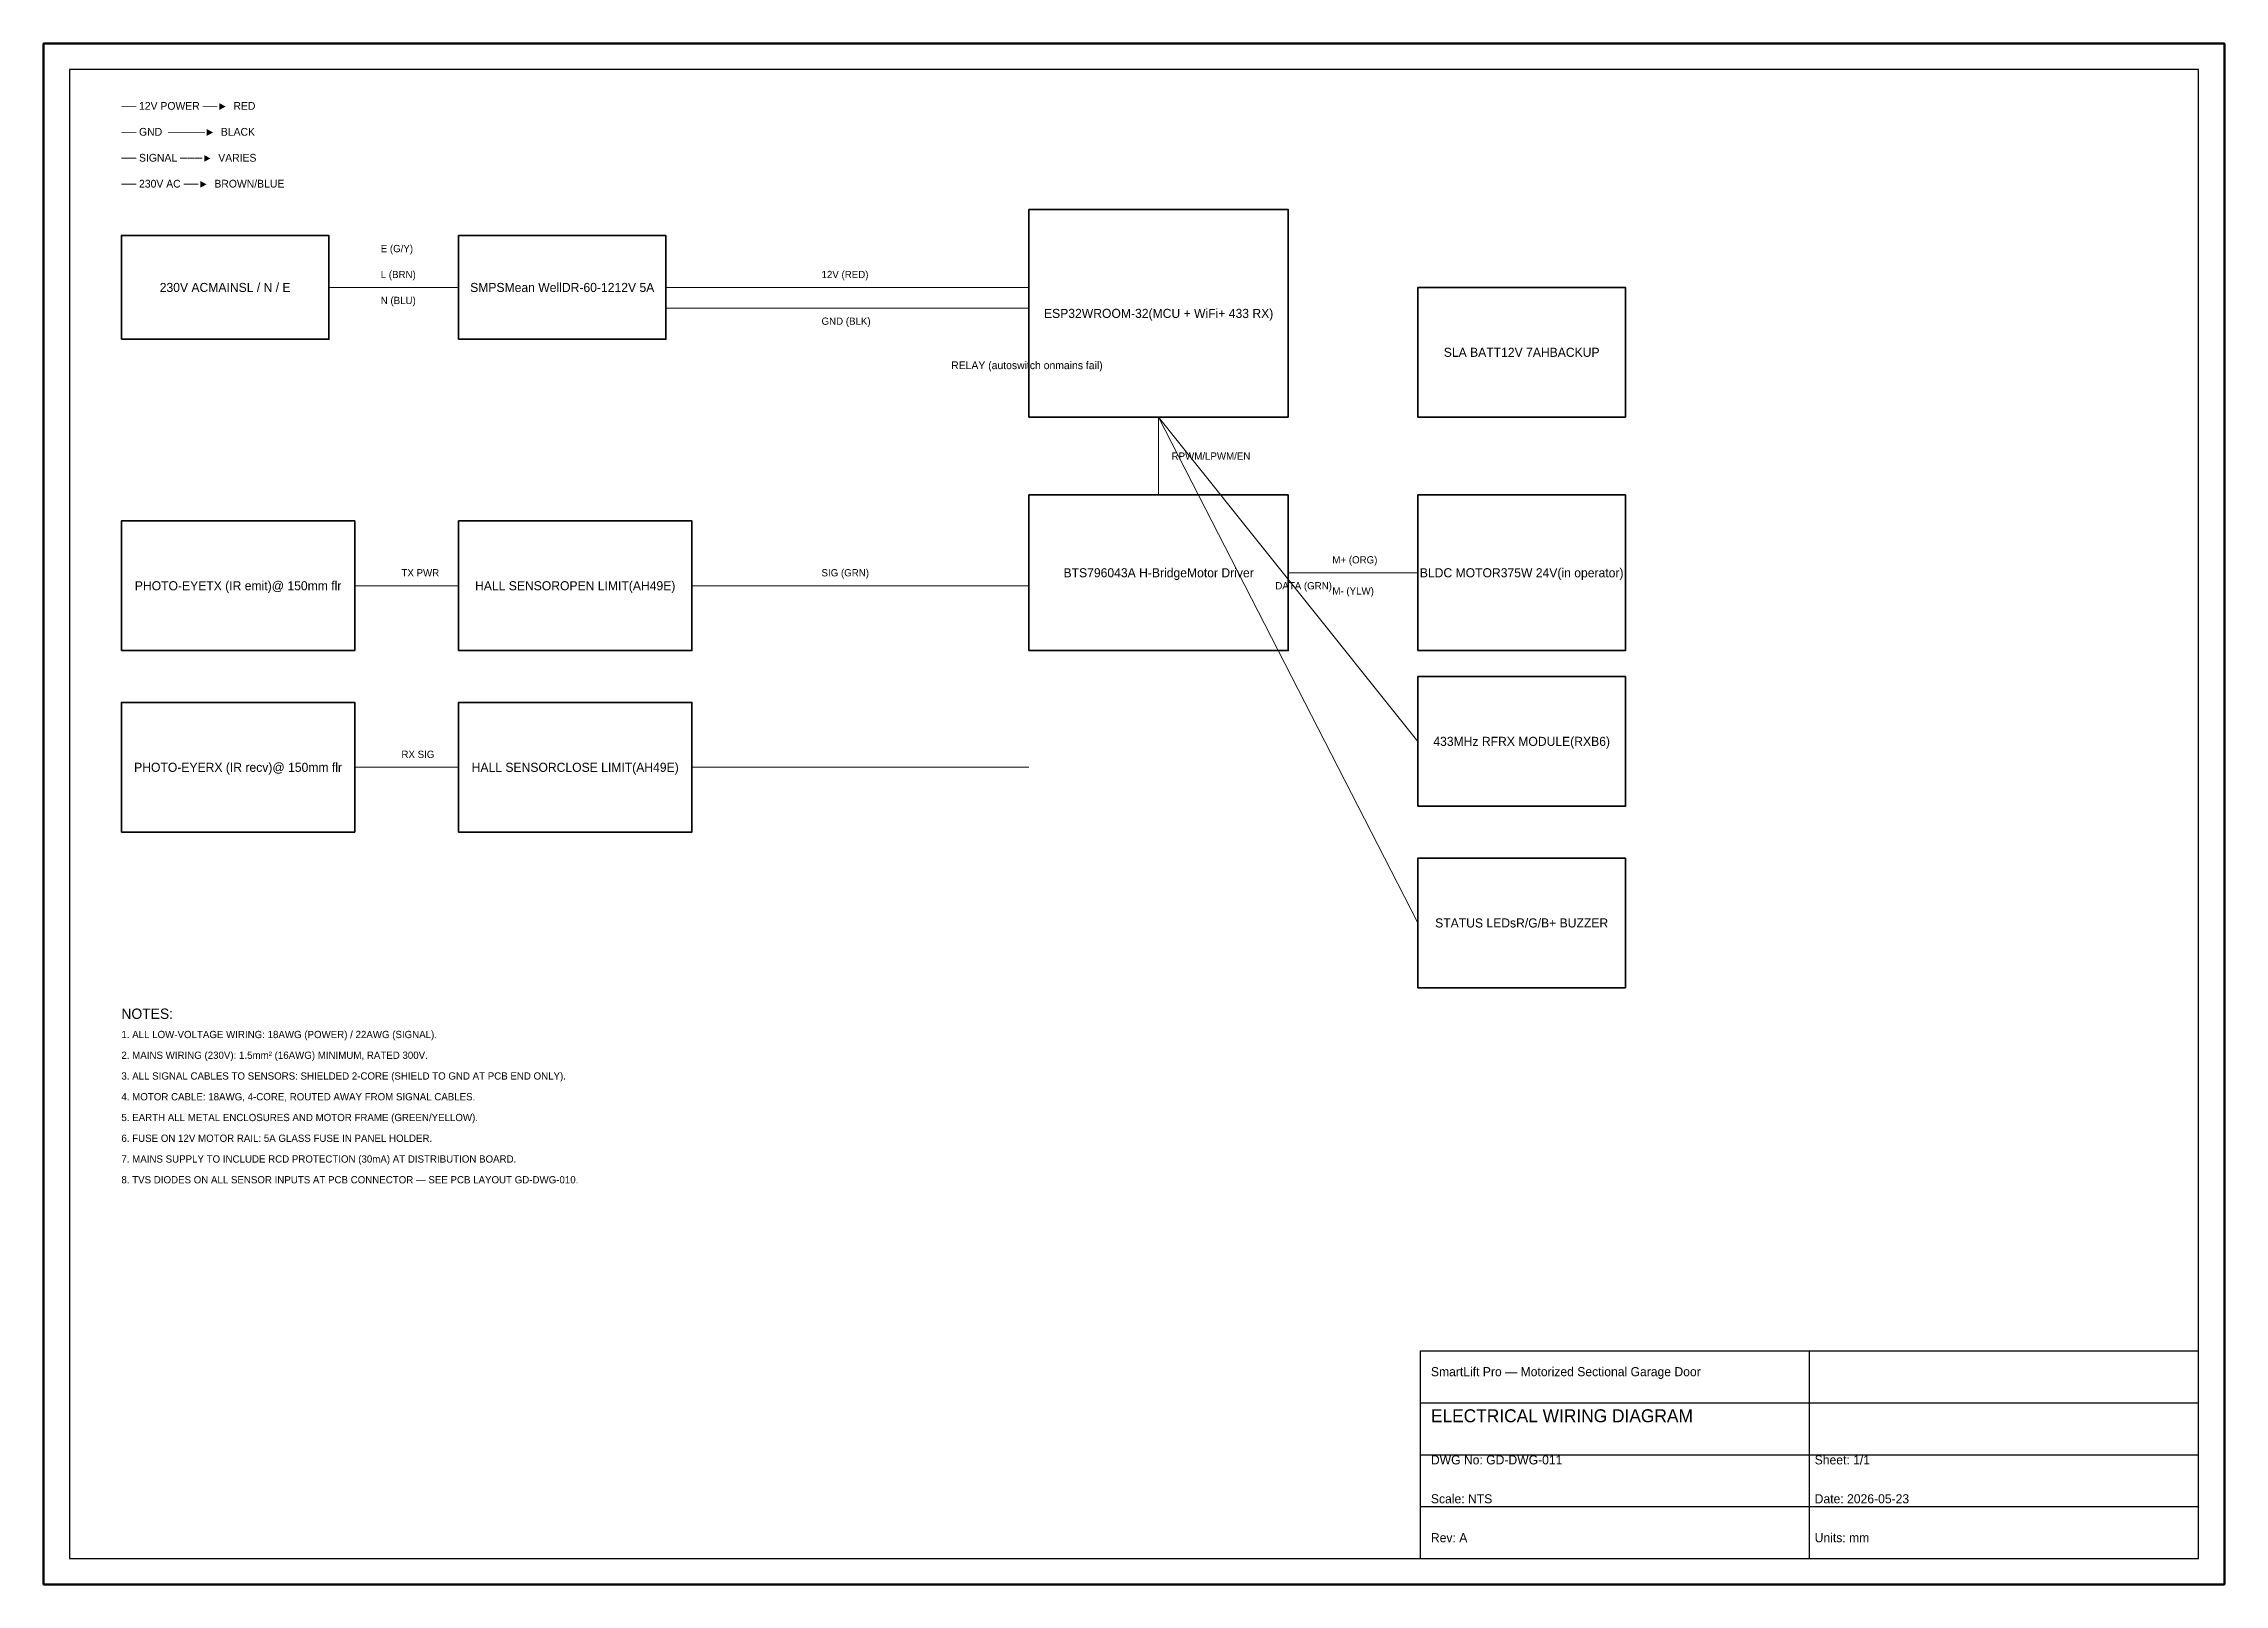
# Model space of a CAD drawing. Header units: millimetres. Extents: x 0 to 841, y 0 to 594.
import ezdxf
from ezdxf.enums import TextEntityAlignment as Align

# ---------------------------------------------------------------- set-up
doc = ezdxf.new("R2010")
doc.units = ezdxf.units.MM
for name, color, linetype in [('ANNOTATION', 5, 'Continuous'), ('NOTES', 3, 'Continuous'), ('OUTLINE', 7, 'Continuous'), ('TITLE', 6, 'Continuous')]:
    doc.layers.add(name, color=color, linetype=linetype)

msp = doc.modelspace()

# ---------------------------------------------------------------- linework, layer by layer
at = {"layer": 'OUTLINE', "color": 7, "lineweight": 13}
for p, q in [((110, 500), (160, 500)), ((380, 490), (380, 490)), ((380, 480), (380, 480)), ((430, 450), (430, 420)), ((430, 450), (530, 325)), ((430, 450), (530, 255)), ((480, 390), (530, 390)), ((120, 385), (160, 385)), ((250, 385), (380, 385)), ((120, 315), (160, 315)), ((250, 315), (380, 315))]:
    msp.add_line(p, q, dxfattribs=at)
at = {"layer": 'OUTLINE', "color": 1, "lineweight": 13}
msp.add_line((240, 500), (380, 500), dxfattribs=at)
at = {"layer": 'OUTLINE', "color": 5, "lineweight": 13}
msp.add_line((240, 492), (380, 492), dxfattribs=at)
at = {"layer": 'OUTLINE', "lineweight": 35}
for points in [[(380, 450), (480, 450), (480, 530), (380, 530), (380, 450)], [(30, 480), (110, 480), (110, 520), (30, 520), (30, 480)], [(160, 480), (240, 480), (240, 520), (160, 520), (160, 480)], [(530, 450), (610, 450), (610, 500), (530, 500), (530, 450)], [(380, 360), (480, 360), (480, 420), (380, 420), (380, 360)], [(530, 360), (610, 360), (610, 420), (530, 420), (530, 360)], [(30, 360), (120, 360), (120, 410), (30, 410), (30, 360)], [(160, 360), (250, 360), (250, 410), (160, 410), (160, 360)], [(530, 300), (610, 300), (610, 350), (530, 350), (530, 300)], [(30, 290), (120, 290), (120, 340), (30, 340), (30, 290)], [(160, 290), (250, 290), (250, 340), (160, 340), (160, 290)], [(530, 230), (610, 230), (610, 280), (530, 280), (530, 230)]]:
    msp.add_lwpolyline(points, dxfattribs=at)
at = {"layer": 'TITLE'}
for p, q in [((531, 90), (831, 90)), ((531, 10), (531, 90)), ((681, 10), (681, 90)), ((531, 70), (831, 70)), ((531, 50), (831, 50)), ((531, 30), (831, 30)), ((531, 10), (831, 10))]:
    msp.add_line(p, q, dxfattribs=at)
at = {"layer": 'TITLE', "lineweight": 50}
msp.add_lwpolyline([(0, 0), (841, 0), (841, 594), (0, 594), (0, 0)], dxfattribs=at)
at = {"layer": 'TITLE', "lineweight": 25}
msp.add_lwpolyline([(10, 10), (831, 10), (831, 584), (10, 584), (10, 10)], dxfattribs=at)

# ---------------------------------------------------------------- texts
at = {"layer": 'ANNOTATION'}
for s, p in [('230V ACMAINSL / N / E', (70, 500)), ('SMPSMean WellDR-60-1212V 5A', (200, 500)), ('ESP32WROOM-32(MCU + WiFi+ 433 RX)', (430, 490)), ('SLA BATT12V 7AHBACKUP', (570, 475)), ('PHOTO-EYETX (IR emit)@ 150mm flr', (75, 385)), ('HALL SENSOROPEN LIMIT(AH49E)', (205, 385)), ('BTS796043A H-BridgeMotor Driver', (430, 390)), ('BLDC MOTOR375W 24V(in operator)', (570, 390)), ('433MHz RFRX MODULE(RXB6)', (570, 325)), ('PHOTO-EYERX (IR recv)@ 150mm flr', (75, 315)), ('HALL SENSORCLOSE LIMIT(AH49E)', (205, 315)), ('STATUS LEDsR/G/B+ BUZZER', (570, 255))]:
    msp.add_text(s, height=3.5, dxfattribs=at).set_placement(p, align=Align.MIDDLE_CENTER)
at = {"layer": 'NOTES'}
for s, height, p in [('── 12V POWER ──►  RED', 3, (30, 570)), ('── GND  ─────►  BLACK', 3, (30, 560)), ('── SIGNAL ───►  VARIES', 3, (30, 550)), ('── 230V AC ──►  BROWN/BLUE', 3, (30, 540)), ('E (G/Y)', 2.8, (130, 515)), ('L (BRN)', 2.8, (130, 505)), ('12V (RED)', 2.8, (300, 505)), ('N (BLU)', 2.8, (130, 495)), ('GND (BLK)', 2.8, (300, 487)), ('RELAY (autoswitch onmains fail)', 3, (350, 470)), ('RPWM/LPWM/EN', 2.8, (435, 435)), ('M+ (ORG)', 2.8, (497, 395)), ('TX PWR', 2.8, (138, 390)), ('SIG (GRN)', 2.8, (300, 390)), ('DATA (GRN)', 2.8, (475, 385)), ('M- (YLW)', 2.8, (497, 383)), ('RX SIG', 2.8, (138, 320)), ('NOTES:', 4, (30, 220)), ('1. ALL LOW-VOLTAGE WIRING: 18AWG (POWER) / 22AWG (SIGNAL).', 2.8, (30, 212)), ('2. MAINS WIRING (230V): 1.5mm² (16AWG) MINIMUM, RATED 300V.', 2.8, (30, 204)), ('3. ALL SIGNAL CABLES TO SENSORS: SHIELDED 2-CORE (SHIELD TO GND AT PCB END ONLY).', 2.8, (30, 196)), ('4. MOTOR CABLE: 18AWG, 4-CORE, ROUTED AWAY FROM SIGNAL CABLES.', 2.8, (30, 188)), ('5. EARTH ALL METAL ENCLOSURES AND MOTOR FRAME (GREEN/YELLOW).', 2.8, (30, 180)), ('6. FUSE ON 12V MOTOR RAIL: 5A GLASS FUSE IN PANEL HOLDER.', 2.8, (30, 172)), ('7. MAINS SUPPLY TO INCLUDE RCD PROTECTION (30mA) AT DISTRIBUTION BOARD.', 2.8, (30, 164)), ('8. TVS DIODES ON ALL SENSOR INPUTS AT PCB CONNECTOR — SEE PCB LAYOUT GD-DWG-010.', 2.8, (30, 156))]:
    msp.add_text(s, height=height, dxfattribs=at).set_placement(p, align=Align.MIDDLE_LEFT)
at = {"layer": 'TITLE'}
for s, height, p in [('SmartLift Pro — Motorized Sectional Garage Door', 3.5, (535, 82)), ('ELECTRICAL WIRING DIAGRAM', 5, (535, 65)), ('DWG No: GD-DWG-011', 3.5, (535, 48)), ('Sheet: 1/1', 3.5, (683, 48)), ('Scale: NTS', 3.5, (535, 33)), ('Date: 2026-05-23', 3.5, (683, 33)), ('Rev: A', 3.5, (535, 18)), ('Units: mm', 3.5, (683, 18))]:
    msp.add_text(s, height=height, dxfattribs=at).set_placement(p, align=Align.MIDDLE_LEFT)

doc.saveas('drawing.dxf')
